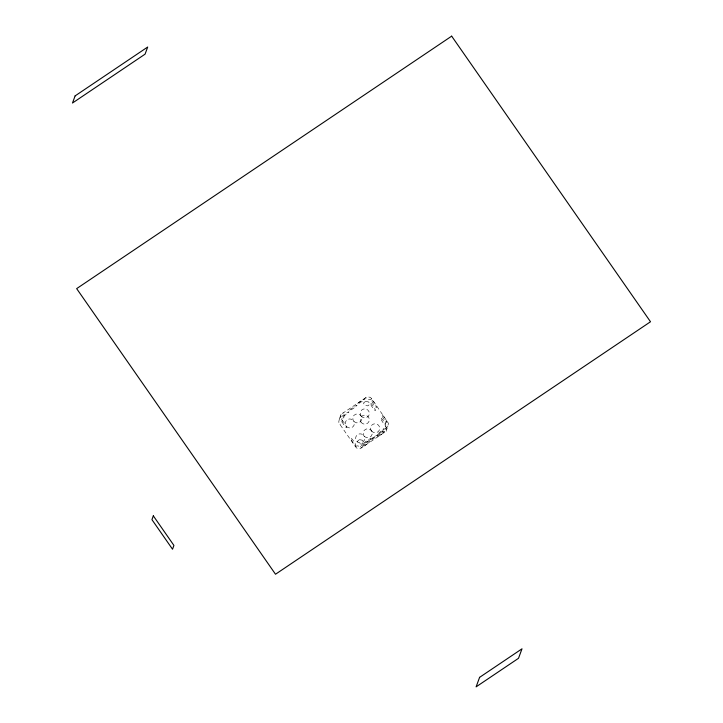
<?xml version="1.0" encoding="UTF-8"?>
<svg xmlns="http://www.w3.org/2000/svg" width="723" height="723" viewBox="0 0 723 723"><rect width="100%" height="100%" fill="white"/><g stroke="black" fill="none" stroke-linecap="round" stroke-linejoin="round"><path stroke-width="0.54" stroke-dasharray="3.62 2.71" d="M339.322 419.015L338.753 422.142L339.9 424.383L355.445 446.715L356.882 448.188L360.045 448.784L386.236 431.161L388.513 423.407L371.821 398.834L370.375 397.352L367.212 396.755L341.03 414.387L339.322 419.015L341.048 418.147L342.205 420.388L341.627 423.515L339.9 424.383M341.03 414.387L340.452 417.505L341.889 418.979L343.904 417.334L344.482 414.216L343.045 412.743M355.445 446.715L357.171 445.838L360.343 446.434L382.783 431.324L383.362 428.206L385.368 426.561L386.805 428.034L386.236 431.161M371.821 398.834L370.086 399.702L366.923 399.105L365.486 397.632M387.356 421.157L385.63 422.033L385.061 425.151L386.209 427.392L387.935 426.525M382.783 431.324L384.22 432.806M360.343 446.434L361.78 447.917M365.513 401.392L363.497 403.036L364.645 405.278L367.817 405.883L369.824 404.238L368.676 401.988L365.513 401.392M359.448 439.656L357.433 441.301L358.59 443.551L361.753 444.148L363.768 442.503L362.612 440.262L359.448 439.656M361.843 416.782L360.262 415.011A4.573 4.501 20.2 0 0 353.014 419.891L354.125 421.979A4.573 4.501 20.2 0 1 349.805 427.962A4.573 4.501 20.2 0 1 345.549 421.843A4.573 4.501 20.2 0 1 352.779 420.045L354.36 421.825A4.573 4.501 20.2 0 0 361.608 416.945L360.497 414.857A4.573 4.501 20.2 0 1 364.817 408.875A4.573 4.501 20.2 0 1 369.073 414.993A4.573 4.501 20.2 0 1 361.843 416.782M372.209 431.667L370.628 429.896A4.573 4.501 20.2 0 0 363.38 434.776L364.491 436.864A4.573 4.501 20.2 0 1 360.171 442.847A4.573 4.501 20.2 0 1 355.915 436.728A4.573 4.501 20.2 0 1 363.145 434.93L364.726 436.71A4.573 4.501 20.2 0 0 371.974 431.83L370.863 429.742A4.573 4.501 20.2 0 1 375.183 423.759A4.573 4.501 20.2 0 1 379.439 429.869A4.573 4.501 20.2 0 1 372.209 431.667M361.021 422.205A4.573 4.501 20.2 0 0 368.893 421.654A4.573 4.501 20.2 0 0 364.392 415.183A4.573 4.501 20.2 0 0 361.021 422.205M382.304 416.502A4.573 0.669 56 0 0 386.778 422.395A4.573 0.669 56 0 0 383.949 416.882A4.573 0.669 56 0 0 382.304 416.502M371.938 401.617A4.573 0.669 56 0 0 376.421 407.519A4.573 0.669 56 0 0 373.583 401.997A4.573 0.669 56 0 0 371.938 401.617M370.809 404.708A4.573 0.669 56 0 0 375.282 410.601A4.573 0.669 56 0 0 372.444 405.088A4.573 0.669 56 0 0 370.809 404.708M381.166 419.593A4.573 0.669 56 0 0 385.639 425.486A4.573 0.669 56 0 0 382.81 419.973A4.573 0.669 56 0 0 381.166 419.593M359.195 403.235A4.573 0.479 -34.8 0 0 365.07 398.78A4.573 0.479 -34.8 0 0 359.692 401.898A4.573 0.479 -34.8 0 0 359.195 403.235M351.143 409.824A4.573 0.479 -34.8 0 0 357.017 405.359A4.573 0.479 -34.8 0 0 351.64 408.477A4.573 0.479 -34.8 0 0 351.143 409.824M343.1 416.403A4.573 0.479 -34.8 0 0 348.974 411.938A4.573 0.479 -34.8 0 0 343.588 415.056A4.573 0.479 -34.8 0 0 343.1 416.403M342.015 421.762A4.573 0.669 56 0 0 346.489 427.664A4.573 0.669 56 0 0 343.66 422.142A4.573 0.669 56 0 0 342.015 421.762M351.242 439.738A4.573 0.669 56 0 0 355.716 445.639A4.573 0.669 56 0 0 352.887 440.117A4.573 0.669 56 0 0 351.242 439.738M379.918 433.005A4.573 0.479 -34.8 0 0 385.793 428.549A4.573 0.479 -34.8 0 0 380.415 431.667A4.573 0.479 -34.8 0 0 379.918 433.005M364.961 443.082A4.573 0.479 -34.8 0 0 370.836 438.617A4.573 0.479 -34.8 0 0 365.449 441.735A4.573 0.479 -34.8 0 0 364.961 443.082M371.875 439.584A4.573 0.479 -34.8 0 0 377.749 435.129A4.573 0.479 -34.8 0 0 372.363 438.246A4.573 0.479 -34.8 0 0 371.875 439.584M378.789 436.096A4.573 0.479 -34.8 0 0 384.654 431.64A4.573 0.479 -34.8 0 0 379.277 434.758A4.573 0.479 -34.8 0 0 378.789 436.096M363.823 446.172A4.573 0.479 -34.8 0 0 369.697 441.708A4.573 0.479 -34.8 0 0 364.32 444.826A4.573 0.479 -34.8 0 0 363.823 446.172"/><path stroke-width="1.08" d="M75.111 95.897L72.49 103.018L145.07 54.153L147.691 47.031L75.111 95.897M153.33 515.851L151.938 519.647L172.526 549.218L173.918 545.422L153.33 515.851M479.602 677.352L476.114 686.85L518.508 658.301L522.006 648.811L479.602 677.352M451.667 36.15L76.656 288.622L275.508 574.234L650.51 321.753L451.667 36.15"/></g></svg>
